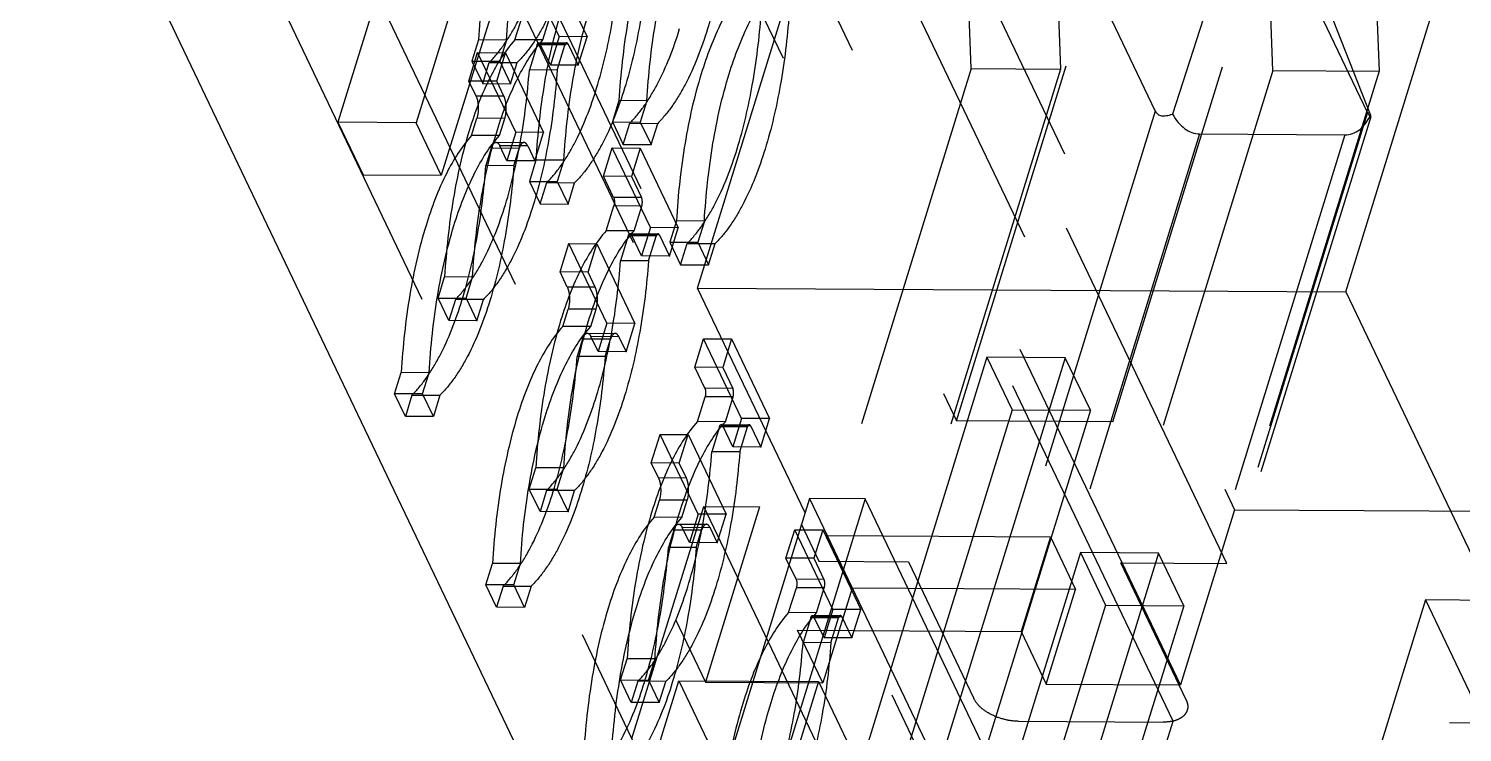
# Model space of a CAD drawing. Header units: millimetres. Extents: x 753 to 1632, y 352 to 973.
# Drawn here: x 1160.97 to 1172.82, y 795.16 to 800.98 of the extents above; entities that cross this region are included whole.
import ezdxf

# ---------------------------------------------------------------- set-up
doc = ezdxf.new("R2010")
doc.units = ezdxf.units.MM
doc.header["$LTSCALE"] = 30.734
doc.linetypes.add('HIDDEN', pattern=[0.2, 0.1, -0.1])
doc.layers.get('0').update_dxf_attribs({"linetype": 'CONTINUOUS'})
doc.layers.add('DEFAULT_2', color=8, linetype='HIDDEN')

msp = doc.modelspace()

# ---------------------------------------------------------------- linework, layer by layer
at = {"color": 3, "linetype": 'Continuous'}
msp.add_line((1179.72987, 764.2092), (1151.37699, 823.57063), dxfattribs=at)
at = {"color": 7, "linetype": 'Continuous'}
for p, q in [((1165.26808, 805.84915), (1163.5252, 800.2092)), ((1165.91468, 805.84531), (1164.1718, 800.20535)), ((1166.1225, 805.4102), (1164.37963, 799.77024)), ((1166.49836, 798.83787), (1167.3698, 801.65785)), ((1171.85595, 798.806), (1172.72739, 801.62598)), ((1163.5252, 800.2092), (1163.73302, 799.77409)), ((1164.1718, 800.20535), (1163.5252, 800.2092)), ((1164.37963, 799.77024), (1164.1718, 800.20535)), ((1163.73302, 799.77409), (1164.37963, 799.77024)), ((1167.38584, 796.97979), (1166.49836, 798.83787)), ((1166.49836, 798.83787), (1171.85595, 798.806)), ((1171.85595, 798.806), (1174.9139, 792.40367)), ((1168.89012, 798.26581), (1167.14724, 792.62585)), ((1169.53673, 798.26196), (1167.79385, 792.62201)), ((1169.53673, 798.26196), (1168.89012, 798.26581)), ((1169.74455, 797.82685), (1169.53673, 798.26196)), ((1169.74455, 797.82685), (1168.00167, 792.1869)), ((1167.42202, 797.09688), (1166.57479, 794.35524)), ((1167.88388, 797.09414), (1167.03665, 794.35249)), ((1167.88388, 797.09414), (1167.42202, 797.09688)), ((1168.275, 796.27527), (1167.88388, 797.09414)), ((1169.66203, 796.64968), (1167.91916, 791.00973)), ((1170.30864, 796.64584), (1168.56576, 791.00589)), ((1170.30864, 796.64584), (1169.66203, 796.64968)), ((1170.51646, 796.21073), (1170.30864, 796.64584)), ((1170.51646, 796.21073), (1168.77358, 790.57078))]:
    msp.add_line(p, q, dxfattribs=at)
at = {"layer": 'DEFAULT_2', "color": 8, "linetype": 'HIDDEN'}
for p, q in [((1180.11718, 765.46252), (1151.76429, 824.82395)), ((1156.75697, 819.07456), (1167.50138, 796.57937)), ((1159.92791, 818.67331), (1169.93009, 797.73208)), ((1156.69361, 818.62866), (1167.0105, 797.02856)), ((1161.0168, 807.19063), (1166.56268, 795.57941)), ((1165.4759, 805.41404), (1163.73302, 799.77409)), ((1165.88027, 803.5112), (1168.63688, 797.73978)), ((1170.87296, 796.55932), (1167.92931, 802.72234)), ((1168.20643, 802.72069), (1170.93632, 797.00521)), ((1170.91114, 801.78373), (1170.42342, 800.2771)), ((1171.46538, 801.78044), (1172.06109, 800.26736)), ((1170.42776, 795.25552), (1167.3698, 801.65785)), ((1165.35345, 800.91705), (1165.03875, 801.57593)), ((1165.26968, 801.57456), (1165.58438, 800.91568)), ((1168.63688, 797.73978), (1169.7746, 801.42141)), ((1168.76013, 800.65267), (1168.73271, 801.35513)), ((1169.47169, 801.35073), (1169.4991, 800.64828)), ((1169.74117, 801.4316), (1170.28151, 800.30032)), ((1169.93009, 797.73208), (1171.06781, 801.41372)), ((1172.03658, 800.28988), (1171.49624, 801.42116)), ((1170.4885, 795.55606), (1167.7586, 801.27154)), ((1171.25417, 800.63784), (1171.22676, 801.34029)), ((1172.1043, 801.33507), (1172.13171, 800.63262)), ((1164.98844, 800.89097), (1165.052, 801.09664)), ((1165.21937, 800.88959), (1165.28293, 801.09527)), ((1164.68669, 800.89049), (1164.63241, 800.71481)), ((1164.91762, 800.88911), (1164.68669, 800.89049)), ((1164.91762, 800.88911), (1164.86334, 800.71344)), ((1165.21937, 800.88959), (1164.98844, 800.89097)), ((1165.35345, 800.91705), (1165.28083, 800.68205)), ((1165.58438, 800.91568), (1165.35345, 800.91705)), ((1165.51176, 800.68068), (1165.58438, 800.91568)), ((1164.60717, 800.5497), (1164.67979, 800.7847)), ((1164.99449, 800.12581), (1164.67979, 800.7847)), ((1164.67979, 800.7847), (1164.91072, 800.78332)), ((1164.8381, 800.54832), (1164.91072, 800.78332)), ((1164.91072, 800.78332), (1165.22542, 800.12444)), ((1165.17075, 800.84801), (1165.1072, 800.64233)), ((1165.40168, 800.84663), (1165.17075, 800.84801)), ((1165.1859, 800.86693), (1165.41683, 800.86555)), ((1165.28083, 800.68205), (1165.1977, 800.8561)), ((1165.42863, 800.85472), (1165.1977, 800.8561)), ((1165.33813, 800.64096), (1165.40168, 800.84663)), ((1165.42863, 800.85472), (1165.51176, 800.68068)), ((1164.63241, 800.71481), (1164.72147, 800.52834)), ((1164.63241, 800.71481), (1164.86334, 800.71344)), ((1164.72147, 800.52834), (1164.77576, 800.70401)), ((1164.77576, 800.70401), (1165.00669, 800.70264)), ((1164.86334, 800.71344), (1164.9524, 800.52697)), ((1164.9524, 800.52697), (1165.00669, 800.70264)), ((1165.33813, 800.64096), (1165.1072, 800.64233)), ((1165.51176, 800.68068), (1165.28083, 800.68205)), ((1168.76013, 800.65267), (1167.32477, 796.00875)), ((1169.4991, 800.64828), (1168.24036, 796.57498)), ((1168.76013, 800.65267), (1169.4991, 800.64828)), ((1171.25417, 800.63784), (1169.99543, 796.56454)), ((1172.13171, 800.63262), (1170.87296, 796.55932)), ((1171.25417, 800.63784), (1172.13171, 800.63262)), ((1164.66655, 800.42538), (1164.60717, 800.5497)), ((1164.8381, 800.54832), (1164.60717, 800.5497)), ((1164.72147, 800.52834), (1164.9524, 800.52697)), ((1164.89748, 800.42401), (1164.8381, 800.54832)), ((1164.89748, 800.42401), (1164.66655, 800.42538)), ((1165.84793, 800.38772), (1165.79364, 800.21205)), ((1166.07886, 800.38635), (1165.84793, 800.38772)), ((1166.07886, 800.38635), (1166.02457, 800.21068)), ((1170.28151, 800.30032), (1168.7807, 795.44369)), ((1172.03658, 800.28988), (1170.53577, 795.43325)), ((1164.62948, 800.09973), (1164.67367, 800.24274)), ((1164.9046, 800.24137), (1164.67367, 800.24274)), ((1164.86041, 800.09836), (1164.9046, 800.24137)), ((1165.79364, 800.21205), (1165.88271, 800.02558)), ((1165.79364, 800.21205), (1166.02457, 800.21068)), ((1165.88271, 800.02558), (1165.93699, 800.20125)), ((1165.93699, 800.20125), (1166.16792, 800.19988)), ((1166.02457, 800.21068), (1166.11364, 800.0242)), ((1166.11364, 800.0242), (1166.16792, 800.19988)), ((1172.06182, 800.25385), (1170.54528, 795.34632)), ((1164.86041, 800.09836), (1164.62948, 800.09973)), ((1164.8318, 800.0433), (1165.06273, 800.04193)), ((1164.99449, 800.12581), (1164.92187, 799.89082)), ((1165.22542, 800.12444), (1164.99449, 800.12581)), ((1165.1528, 799.88944), (1165.22542, 800.12444)), ((1170.64769, 800.11219), (1169.14688, 795.25557)), ((1171.84853, 800.10505), (1170.34772, 795.24842)), ((1170.64769, 800.11219), (1171.84853, 800.10505)), ((1164.79243, 799.99411), (1164.74824, 799.8511)), ((1165.02336, 799.99273), (1164.79243, 799.99411)), ((1164.92187, 799.89082), (1164.86249, 800.01513)), ((1165.09342, 800.01376), (1164.86249, 800.01513)), ((1164.97917, 799.84973), (1165.02336, 799.99273)), ((1165.09342, 800.01376), (1165.1528, 799.88944)), ((1165.72023, 799.7621), (1165.79285, 799.9971)), ((1166.10755, 799.33822), (1165.79285, 799.9971)), ((1165.79285, 799.9971), (1166.02378, 799.99573)), ((1165.88271, 800.02558), (1166.11364, 800.0242)), ((1166.02378, 799.99573), (1165.95116, 799.76073)), ((1166.02378, 799.99573), (1166.33848, 799.33685)), ((1164.97917, 799.84973), (1164.74824, 799.8511)), ((1165.1528, 799.88944), (1164.92187, 799.89082)), ((1165.16172, 799.89595), (1165.10743, 799.72028)), ((1165.39265, 799.89458), (1165.16172, 799.89595)), ((1165.39265, 799.89458), (1165.33836, 799.7189)), ((1165.10743, 799.72028), (1165.1965, 799.5338)), ((1165.10743, 799.72028), (1165.33836, 799.7189)), ((1165.1965, 799.5338), (1165.25078, 799.70947)), ((1165.25078, 799.70947), (1165.48171, 799.7081)), ((1165.33836, 799.7189), (1165.42743, 799.53243)), ((1165.42743, 799.53243), (1165.48171, 799.7081)), ((1165.80336, 799.58806), (1165.72023, 799.7621)), ((1165.95116, 799.76073), (1165.72023, 799.7621)), ((1165.95116, 799.76073), (1166.03429, 799.58669)), ((1166.03429, 799.58669), (1165.80336, 799.58806)), ((1165.1965, 799.5338), (1165.42743, 799.53243)), ((1165.74254, 799.31214), (1165.8061, 799.51781)), ((1166.03703, 799.51644), (1165.8061, 799.51781)), ((1165.97347, 799.31077), (1166.03703, 799.51644)), ((1166.10755, 799.33822), (1166.03493, 799.10322)), ((1166.33848, 799.33685), (1166.10755, 799.33822)), ((1166.26586, 799.10185), (1166.33848, 799.33685)), ((1166.32295, 799.39319), (1166.26866, 799.21751)), ((1166.55388, 799.39181), (1166.32295, 799.39319)), ((1166.55388, 799.39181), (1166.49959, 799.21614)), ((1165.97347, 799.31077), (1165.74254, 799.31214)), ((1165.92485, 799.26918), (1165.86129, 799.06351)), ((1166.15578, 799.26781), (1165.92485, 799.26918)), ((1165.93999, 799.2881), (1166.17092, 799.28673)), ((1166.03493, 799.10322), (1165.9518, 799.27727)), ((1166.18273, 799.27589), (1165.9518, 799.27727)), ((1166.09222, 799.06213), (1166.15578, 799.26781)), ((1166.18273, 799.27589), (1166.26586, 799.10185)), ((1166.26866, 799.21751), (1166.35773, 799.03104)), ((1166.26866, 799.21751), (1166.49959, 799.21614)), ((1166.49959, 799.21614), (1166.58866, 799.02967)), ((1165.36127, 798.97087), (1165.43389, 799.20587)), ((1165.74859, 798.54699), (1165.43389, 799.20587)), ((1165.43389, 799.20587), (1165.66482, 799.20449)), ((1165.5922, 798.9695), (1165.66482, 799.20449)), ((1165.66482, 799.20449), (1165.97952, 798.54561)), ((1166.26586, 799.10185), (1166.03493, 799.10322)), ((1166.35773, 799.03104), (1166.41201, 799.20671)), ((1166.41201, 799.20671), (1166.64295, 799.20534)), ((1166.58866, 799.02967), (1166.64295, 799.20534)), ((1166.09222, 799.06213), (1165.86129, 799.06351)), ((1166.35773, 799.03104), (1166.58866, 799.02967)), ((1164.35275, 798.75475), (1164.40703, 798.93042)), ((1164.63797, 798.92905), (1164.40703, 798.93042)), ((1164.58368, 798.75338), (1164.63797, 798.92905)), ((1165.42065, 798.84655), (1165.36127, 798.97087)), ((1165.5922, 798.9695), (1165.36127, 798.97087)), ((1165.65158, 798.84518), (1165.5922, 798.9695)), ((1164.44181, 798.56827), (1164.35275, 798.75475)), ((1164.35275, 798.75475), (1164.58368, 798.75338)), ((1164.4961, 798.74395), (1164.44181, 798.56827)), ((1164.72703, 798.74257), (1164.4961, 798.74395)), ((1164.58368, 798.75338), (1164.67274, 798.5669)), ((1164.67274, 798.5669), (1164.72703, 798.74257)), ((1165.65158, 798.84518), (1165.42065, 798.84655)), ((1165.38358, 798.52091), (1165.42777, 798.66391)), ((1165.6587, 798.66254), (1165.42777, 798.66391)), ((1165.61451, 798.51953), (1165.6587, 798.66254)), ((1164.67274, 798.5669), (1164.44181, 798.56827)), ((1165.61451, 798.51953), (1165.38358, 798.52091)), ((1165.74859, 798.54699), (1165.67597, 798.31199)), ((1165.97952, 798.54561), (1165.74859, 798.54699)), ((1165.9069, 798.31062), (1165.97952, 798.54561)), ((1165.54653, 798.41528), (1165.50233, 798.27227)), ((1165.77746, 798.41391), (1165.54653, 798.41528)), ((1165.5859, 798.46447), (1165.81683, 798.4631)), ((1165.67597, 798.31199), (1165.61659, 798.43631)), ((1165.84752, 798.43493), (1165.61659, 798.43631)), ((1165.73327, 798.2709), (1165.77746, 798.41391)), ((1165.84752, 798.43493), (1165.9069, 798.31062)), ((1166.47432, 798.18328), (1166.54694, 798.41827)), ((1166.86165, 797.75939), (1166.54694, 798.41827)), ((1166.54694, 798.41827), (1166.77787, 798.4169)), ((1166.77787, 798.4169), (1166.70525, 798.1819)), ((1166.77787, 798.4169), (1167.09258, 797.75802)), ((1165.73327, 798.2709), (1165.50233, 798.27227)), ((1165.9069, 798.31062), (1165.67597, 798.31199)), ((1168.89012, 798.26581), (1169.09794, 797.8307)), ((1166.55745, 798.00923), (1166.47432, 798.18328)), ((1166.70525, 798.1819), (1166.47432, 798.18328)), ((1166.70525, 798.1819), (1166.78838, 798.00786)), ((1163.99379, 797.96351), (1164.04808, 798.13919)), ((1164.27901, 798.13781), (1164.04808, 798.13919)), ((1164.22472, 797.96214), (1164.27901, 798.13781)), ((1164.08286, 797.77704), (1163.99379, 797.96351)), ((1164.22472, 797.96214), (1163.99379, 797.96351)), ((1164.13714, 797.95271), (1164.08286, 797.77704)), ((1164.13714, 797.95271), (1164.36807, 797.95134)), ((1164.31379, 797.77567), (1164.22472, 797.96214)), ((1164.36807, 797.95134), (1164.31379, 797.77567)), ((1166.49664, 797.73331), (1166.56019, 797.93899)), ((1166.78838, 798.00786), (1166.55745, 798.00923)), ((1166.79112, 797.93761), (1166.56019, 797.93899)), ((1166.72757, 797.73194), (1166.79112, 797.93761)), ((1169.09794, 797.8307), (1167.35507, 792.19074)), ((1169.09794, 797.8307), (1169.74455, 797.82685)), ((1164.31379, 797.77567), (1164.08286, 797.77704)), ((1166.72757, 797.73194), (1166.49664, 797.73331)), ((1166.67895, 797.69035), (1166.61539, 797.48468)), ((1166.90988, 797.68898), (1166.67895, 797.69035)), ((1166.69409, 797.70927), (1166.92502, 797.7079)), ((1166.78903, 797.5244), (1166.7059, 797.69844)), ((1166.93683, 797.69707), (1166.7059, 797.69844)), ((1166.86165, 797.75939), (1166.78903, 797.5244)), ((1166.84632, 797.4833), (1166.90988, 797.68898)), ((1167.09258, 797.75802), (1166.86165, 797.75939)), ((1166.93683, 797.69707), (1167.01996, 797.52302)), ((1167.01996, 797.52302), (1167.09258, 797.75802)), ((1169.93009, 797.73208), (1168.63688, 797.73978)), ((1166.11537, 797.39204), (1166.18799, 797.62704)), ((1166.50269, 796.96816), (1166.18799, 797.62704)), ((1166.18799, 797.62704), (1166.41892, 797.62567)), ((1166.3463, 797.39067), (1166.41892, 797.62567)), ((1166.41892, 797.62567), (1166.73362, 796.96679)), ((1166.84632, 797.4833), (1166.61539, 797.48468)), ((1167.01996, 797.52302), (1166.78903, 797.5244)), ((1165.10685, 797.17592), (1165.16113, 797.35159)), ((1165.39206, 797.35022), (1165.16113, 797.35159)), ((1165.33778, 797.17455), (1165.39206, 797.35022)), ((1166.17474, 797.26773), (1166.11537, 797.39204)), ((1166.3463, 797.39067), (1166.11537, 797.39204)), ((1166.40567, 797.26635), (1166.3463, 797.39067)), ((1166.40567, 797.26635), (1166.17474, 797.26773)), ((1165.19591, 796.98945), (1165.10685, 797.17592)), ((1165.10685, 797.17592), (1165.33778, 797.17455)), ((1165.2502, 797.16512), (1165.19591, 796.98945)), ((1165.48113, 797.16374), (1165.2502, 797.16512)), ((1165.33778, 797.17455), (1165.42684, 796.98807)), ((1165.42684, 796.98807), (1165.48113, 797.16374)), ((1166.13768, 796.94208), (1166.18187, 797.08509)), ((1166.4128, 797.08371), (1166.18187, 797.08509)), ((1166.36861, 796.9407), (1166.4128, 797.08371)), ((1167.42202, 797.09688), (1168.90647, 793.98895)), ((1165.42684, 796.98807), (1165.19591, 796.98945)), ((1165.95558, 795.11216), (1166.54864, 797.03131)), ((1166.50269, 796.96816), (1166.43007, 796.73316)), ((1166.73362, 796.96679), (1166.50269, 796.96816)), ((1167.73323, 794.55118), (1166.54864, 797.03131)), ((1166.54864, 797.03131), (1167.0105, 797.02856)), ((1167.0105, 797.02856), (1166.56268, 795.57941)), ((1166.661, 796.73179), (1166.73362, 796.96679)), ((1169.43095, 792.69802), (1167.38584, 796.97979)), ((1170.93632, 797.00521), (1170.4885, 795.55606)), ((1170.93632, 797.00521), (1173.52274, 796.98983)), ((1166.36861, 796.9407), (1166.13768, 796.94208)), ((1166.33999, 796.88564), (1166.57092, 796.88427)), ((1166.43007, 796.73316), (1166.37069, 796.85748)), ((1166.60162, 796.85611), (1166.37069, 796.85748)), ((1166.60162, 796.85611), (1166.661, 796.73179)), ((1167.22842, 796.60445), (1167.30104, 796.83945)), ((1167.61574, 796.18057), (1167.30104, 796.83945)), ((1167.30104, 796.83945), (1167.53197, 796.83807)), ((1166.30063, 796.83645), (1166.25643, 796.69344)), ((1166.53156, 796.83508), (1166.30063, 796.83645)), ((1166.661, 796.73179), (1166.43007, 796.73316)), ((1166.48736, 796.69207), (1166.53156, 796.83508)), ((1167.53197, 796.83807), (1167.45935, 796.60308)), ((1167.53197, 796.83807), (1167.84667, 796.17919)), ((1167.77465, 796.35696), (1167.56683, 796.79207)), ((1167.56683, 796.79207), (1169.41428, 796.78109)), ((1169.41428, 796.78109), (1169.17221, 795.99776)), ((1169.41428, 796.78109), (1169.6221, 796.34598)), ((1166.48736, 796.69207), (1166.25643, 796.69344)), ((1167.31155, 796.43041), (1167.22842, 796.60445)), ((1167.45935, 796.60308), (1167.22842, 796.60445)), ((1167.45935, 796.60308), (1167.54248, 796.42903)), ((1169.66203, 796.64968), (1169.86986, 796.21457)), ((1164.74789, 796.38469), (1164.80217, 796.56036)), ((1165.0331, 796.55899), (1164.80217, 796.56036)), ((1164.97882, 796.38331), (1165.0331, 796.55899)), ((1167.50138, 796.57937), (1168.24036, 796.57498)), ((1168.24036, 796.57498), (1168.7807, 795.44369)), ((1170.53577, 795.43325), (1169.99543, 796.56454)), ((1169.99543, 796.56454), (1170.87296, 796.55932)), ((1164.83695, 796.19821), (1164.74789, 796.38469)), ((1164.97882, 796.38331), (1164.74789, 796.38469)), ((1164.89124, 796.37388), (1164.83695, 796.19821)), ((1164.89124, 796.37388), (1165.12217, 796.37251)), ((1165.06788, 796.19684), (1164.97882, 796.38331)), ((1165.12217, 796.37251), (1165.06788, 796.19684)), ((1167.54248, 796.42903), (1167.31155, 796.43041)), ((1167.25073, 796.15448), (1167.31429, 796.36016)), ((1167.54522, 796.35879), (1167.31429, 796.36016)), ((1167.48166, 796.15311), (1167.54522, 796.35879)), ((1167.77465, 796.35696), (1167.53259, 795.57364)), ((1169.6221, 796.34598), (1167.77465, 796.35696)), ((1168.87614, 795.01668), (1168.275, 796.27527)), ((1169.38003, 795.56265), (1169.6221, 796.34598)), ((1172.51355, 796.25824), (1171.9689, 794.49576)), ((1172.51355, 796.25824), (1172.98857, 795.26371)), ((1173.87604, 796.25014), (1172.51355, 796.25824)), ((1165.06788, 796.19684), (1164.83695, 796.19821)), ((1167.48166, 796.15311), (1167.25073, 796.15448)), ((1167.44819, 796.13044), (1167.67912, 796.12907)), ((1167.61574, 796.18057), (1167.54312, 795.94557)), ((1167.84667, 796.17919), (1167.61574, 796.18057)), ((1167.77405, 795.94419), (1167.84667, 796.17919)), ((1169.86986, 796.21457), (1168.12698, 790.57462)), ((1169.86986, 796.21457), (1170.51646, 796.21073)), ((1167.43305, 796.11153), (1167.36949, 795.90585)), ((1167.66398, 796.11015), (1167.43305, 796.11153)), ((1167.54312, 795.94557), (1167.46, 796.11961)), ((1167.69093, 796.11824), (1167.46, 796.11961)), ((1167.60042, 795.90448), (1167.66398, 796.11015)), ((1167.69093, 796.11824), (1167.77405, 795.94419)), ((1167.53259, 795.57364), (1167.32477, 796.00875)), ((1167.32477, 796.00875), (1169.17221, 795.99776)), ((1167.60042, 795.90448), (1167.36949, 795.90585)), ((1167.77405, 795.94419), (1167.54312, 795.94557)), ((1169.17221, 795.99776), (1169.38003, 795.56265)), ((1165.86094, 795.59709), (1165.91523, 795.77277)), ((1166.14616, 795.77139), (1165.91523, 795.77277)), ((1166.09187, 795.59572), (1166.14616, 795.77139)), ((1165.95001, 795.41062), (1165.86094, 795.59709)), ((1165.86094, 795.59709), (1166.09187, 795.59572)), ((1166.0043, 795.58629), (1165.95001, 795.41062)), ((1166.23523, 795.58492), (1166.0043, 795.58629)), ((1166.09187, 795.59572), (1166.18094, 795.40924)), ((1166.10106, 794.80758), (1166.34312, 795.59091)), ((1166.18094, 795.40924), (1166.23523, 795.58492)), ((1166.34312, 795.59091), (1167.23379, 793.72615)), ((1166.34312, 795.59091), (1167.49777, 795.58404)), ((1166.56268, 795.57941), (1167.53259, 795.57364)), ((1167.49777, 795.58404), (1167.25571, 794.80071)), ((1167.49777, 795.58404), (1168.38844, 793.71928)), ((1169.38003, 795.56265), (1170.4885, 795.55606)), ((1166.18094, 795.40924), (1165.95001, 795.41062)), ((1169.14688, 795.25557), (1170.34772, 795.24842)), ((1169.55632, 792.43554), (1170.42776, 795.25552)), ((1175.78534, 795.22365), (1170.42776, 795.25552))]:
    msp.add_line(p, q, dxfattribs=at)
for centre, major_axis, ratio, start_param, end_param in [((1170.69269, 800.73251), (0.39518, 0.4536), 0.31821839, -3.27847843, -2.61551753), ((1170.63247, 800.53765), (-0.0282, 0.42507), 0.64954003, -4.09637352, -3.18853809), ((1171.89353, 800.72537), (-0.16697, 0.47367), 0.04802013, -3.56309326, -2.90013237), ((1171.83331, 800.53051), (-0.0282, 0.42507), 0.64954003, -3.18853809, -2.28070266)]:
    msp.add_ellipse(centre, major_axis=major_axis, ratio=ratio, start_param=start_param, end_param=end_param, dxfattribs=at)
for points, start_tangent, end_tangent in [([(1164.89159, 802.10736), (1164.75793, 801.53386), (1164.68669, 800.89049)], (-0.29524737, -0.95542084), (-0.05710629, -0.9983681)), ([(1164.91762, 800.88911), (1164.98886, 801.53249), (1165.12253, 802.10599)], (0.05710629, 0.9983681), (0.29524737, 0.95542084)), ([(1166.77902, 802.09826), (1166.70627, 801.50866), (1166.58065, 800.98164)], (-0.072938, -0.99733648), (-0.29524737, -0.95542084)), ([(1165.66351, 800.49124), (1165.78913, 801.01826), (1165.86188, 801.60786)], (0.29524737, 0.95542084), (0.072938, 0.99733648)), ([(1166.05283, 801.6046), (1165.91916, 801.0311), (1165.84793, 800.38772)], (-0.29524737, -0.95542084), (-0.05710629, -0.9983681)), ([(1166.09281, 801.60649), (1166.02006, 801.01689), (1165.89444, 800.48986)], (-0.072938, -0.99733648), (-0.29524737, -0.95542084)), ([(1166.07886, 800.38635), (1166.15009, 801.02973), (1166.28376, 801.60322)], (0.05710629, 0.9983681), (0.29524737, 0.95542084)), ([(1164.77576, 800.70401), (1164.89282, 800.84386), (1165.00192, 801.02302), (1165.18848, 801.48577)], (0.71026715, 0.70393222), (0.29524737, 0.95542084)), ([(1165.41941, 801.4844), (1165.23285, 801.02165), (1165.12375, 800.84249), (1165.00669, 800.70264)], (-0.29524737, -0.95542084), (-0.71026715, -0.70393222)), ([(1166.90435, 801.35373), (1166.69869, 801.04241), (1166.52785, 800.61006)], (-0.66828764, -0.74390297), (-0.29524737, -0.95542084)), ([(1166.75878, 800.60869), (1166.92962, 801.04104), (1167.13528, 801.35236)], (0.29524737, 0.95542084), (0.66828764, 0.74390297)), ([(1165.36662, 801.11282), (1165.23295, 800.53933), (1165.16172, 799.89595)], (-0.29524737, -0.95542084), (-0.05710629, -0.9983681)), ([(1165.39265, 799.89458), (1165.46388, 800.53795), (1165.59755, 801.11145)], (0.05710629, 0.9983681), (0.29524737, 0.95542084)), ([(1166.82474, 799.98847), (1166.95036, 800.5155), (1167.02311, 801.1051)], (0.29524737, 0.95542084), (0.072938, 0.99733648)), ([(1167.25404, 801.10373), (1167.18129, 800.51413), (1167.05567, 799.9871)], (-0.072938, -0.99733648), (-0.29524737, -0.95542084)), ([(1164.98844, 800.89097), (1164.78278, 800.57964), (1164.61194, 800.14729)], (-0.66828764, -0.74390297), (-0.29524737, -0.95542084)), ([(1164.84287, 800.14592), (1165.01371, 800.57827), (1165.21937, 800.88959)], (0.29524737, 0.95542084), (0.66828764, 0.74390297)), ([(1165.93699, 800.20125), (1166.05405, 800.3411), (1166.16316, 800.52026), (1166.34972, 800.98301)], (0.71026715, 0.70393222), (0.29524737, 0.95542084)), ([(1166.58065, 800.98164), (1166.39409, 800.51889), (1166.28498, 800.33972), (1166.16792, 800.19988)], (-0.29524737, -0.95542084), (-0.71026715, -0.70393222)), ([(1165.17075, 800.84801), (1165.17384, 800.85595), (1165.18593, 800.86693)], (0.29524737, 0.95542084), (0.9999345, -0.0114455)), ([(1165.18593, 800.86693), (1165.18911, 800.86619), (1165.1977, 800.8561)], (0.9999345, -0.0114455), (0.43099323, -0.90235516)), ([(1165.41686, 800.86556), (1165.41257, 800.86433), (1165.40168, 800.84663)], (-0.99993413, 0.01147738), (-0.29524737, -0.95542084)), ([(1165.42863, 800.85472), (1165.42602, 800.85929), (1165.41686, 800.86556)], (-0.43099323, 0.90235516), (-0.99993413, 0.01147738)), ([(1164.90883, 799.52571), (1165.03445, 800.05273), (1165.1072, 800.64233)], (0.29524737, 0.95542084), (0.072938, 0.99733648)), ([(1165.33813, 800.64096), (1165.26538, 800.05136), (1165.13976, 799.52433)], (-0.072938, -0.99733648), (-0.29524737, -0.95542084)), ([(1166.52785, 800.61006), (1166.39419, 800.03656), (1166.32295, 799.39319)], (-0.29524737, -0.95542084), (-0.05710629, -0.9983681)), ([(1166.55388, 799.39181), (1166.62512, 800.03519), (1166.75878, 800.60869)], (0.05710629, 0.9983681), (0.29524737, 0.95542084)), ([(1164.66655, 800.42538), (1164.67892, 800.3867), (1164.68462, 800.33842), (1164.67367, 800.24274)], (0.43099323, -0.90235516), (-0.29524737, -0.95542084)), ([(1164.9046, 800.24137), (1164.91555, 800.33704), (1164.90985, 800.38533), (1164.89748, 800.42401)], (0.29524737, 0.95542084), (-0.43099323, 0.90235516)), ([(1165.25078, 799.70947), (1165.36784, 799.84932), (1165.47695, 800.02849), (1165.66351, 800.49124)], (0.71026715, 0.70393222), (0.29524737, 0.95542084)), ([(1165.89444, 800.48986), (1165.70788, 800.02711), (1165.59877, 799.84795), (1165.48171, 799.7081)], (-0.29524737, -0.95542084), (-0.71026715, -0.70393222)), ([(1164.62948, 800.09973), (1164.42382, 799.78841), (1164.25298, 799.35606)], (-0.66828764, -0.74390297), (-0.29524737, -0.95542084)), ([(1164.61194, 800.14729), (1164.47827, 799.5738), (1164.40703, 798.93042)], (-0.29524737, -0.95542084), (-0.05710629, -0.9983681)), ([(1164.48391, 799.35469), (1164.65475, 799.78704), (1164.86041, 800.09836)], (0.29524737, 0.95542084), (0.66828764, 0.74390297)), ([(1164.63797, 798.92905), (1164.7092, 799.57242), (1164.84287, 800.14592)], (0.05710629, 0.9983681), (0.29524737, 0.95542084)), ([(1164.79243, 799.99411), (1164.81, 800.0304), (1164.83175, 800.04329)], (0.29524737, 0.95542084), (0.99999288, -0.00377348)), ([(1164.83175, 800.04329), (1164.84003, 800.04145), (1164.86249, 800.01513)], (0.99999288, -0.00377348), (0.43099323, -0.90235516)), ([(1165.06268, 800.04192), (1165.04093, 800.02903), (1165.02336, 799.99273)], (-0.99999288, 0.00377348), (-0.29524737, -0.95542084)), ([(1165.09342, 800.01376), (1165.08657, 800.02576), (1165.06268, 800.04192)], (-0.43099323, 0.90235516), (-0.99999288, 0.00377348)), ([(1166.41201, 799.20671), (1166.52908, 799.34656), (1166.63818, 799.52572), (1166.82474, 799.98847)], (0.71026715, 0.70393222), (0.29524737, 0.95542084)), ([(1167.05567, 799.9871), (1166.86911, 799.52435), (1166.76001, 799.34519), (1166.64295, 799.20534)], (-0.29524737, -0.95542084), (-0.71026715, -0.70393222)), ([(1164.54987, 798.73447), (1164.67549, 799.2615), (1164.74824, 799.8511)], (0.29524737, 0.95542084), (0.072938, 0.99733648)), ([(1164.97917, 799.84973), (1164.90642, 799.26013), (1164.7808, 798.7331)], (-0.072938, -0.99733648), (-0.29524737, -0.95542084)), ([(1165.80336, 799.58806), (1165.81031, 799.55461), (1165.8061, 799.51781)], (0.43099323, -0.90235516), (-0.29524737, -0.95542084)), ([(1166.03703, 799.51644), (1166.04124, 799.55324), (1166.03429, 799.58669)], (0.29524737, 0.95542084), (-0.43099323, 0.90235516)), ([(1164.4961, 798.74395), (1164.61316, 798.88379), (1164.72227, 799.06296), (1164.90883, 799.52571)], (0.71026715, 0.70393222), (0.29524737, 0.95542084)), ([(1165.13976, 799.52433), (1164.9532, 799.06158), (1164.84409, 798.88242), (1164.72703, 798.74257)], (-0.29524737, -0.95542084), (-0.71026715, -0.70393222)), ([(1164.25298, 799.35606), (1164.11931, 798.78256), (1164.04808, 798.13919)], (-0.29524737, -0.95542084), (-0.05710629, -0.9983681)), ([(1164.27901, 798.13781), (1164.35024, 798.78119), (1164.48391, 799.35469)], (0.05710629, 0.9983681), (0.29524737, 0.95542084)), ([(1165.74254, 799.31214), (1165.53688, 799.00082), (1165.36603, 798.56847)], (-0.66828764, -0.74390297), (-0.29524737, -0.95542084)), ([(1165.59696, 798.56709), (1165.76781, 798.99944), (1165.97347, 799.31077)], (0.29524737, 0.95542084), (0.66828764, 0.74390297)), ([(1165.92485, 799.26918), (1165.92793, 799.27712), (1165.94003, 799.2881)], (0.29524737, 0.95542084), (0.9999345, -0.0114455)), ([(1165.94003, 799.2881), (1165.9432, 799.28737), (1165.9518, 799.27727)], (0.9999345, -0.0114455), (0.43099323, -0.90235516)), ([(1166.17096, 799.28673), (1166.16666, 799.28551), (1166.15578, 799.26781)], (-0.99993413, 0.01147738), (-0.29524737, -0.95542084)), ([(1166.18273, 799.27589), (1166.18011, 799.28047), (1166.17096, 799.28673)], (-0.43099323, 0.90235516), (-0.99993413, 0.01147738)), ([(1165.66292, 797.94688), (1165.78855, 798.47391), (1165.86129, 799.06351)], (0.29524737, 0.95542084), (0.072938, 0.99733648)), ([(1166.09222, 799.06213), (1166.01948, 798.47253), (1165.89385, 797.94551)], (-0.072938, -0.99733648), (-0.29524737, -0.95542084)), ([(1165.42065, 798.84655), (1165.43302, 798.80787), (1165.43872, 798.75959), (1165.42777, 798.66391)], (0.43099323, -0.90235516), (-0.29524737, -0.95542084)), ([(1165.6587, 798.66254), (1165.66965, 798.75821), (1165.66395, 798.8065), (1165.65158, 798.84518)], (0.29524737, 0.95542084), (-0.43099323, 0.90235516)), ([(1164.13714, 797.95271), (1164.2542, 798.09256), (1164.36331, 798.27172), (1164.54987, 798.73447)], (0.71026715, 0.70393222), (0.29524737, 0.95542084)), ([(1164.7808, 798.7331), (1164.59424, 798.27035), (1164.48513, 798.09119), (1164.36807, 797.95134)], (-0.29524737, -0.95542084), (-0.71026715, -0.70393222)), ([(1165.38358, 798.52091), (1165.17792, 798.20958), (1165.00707, 797.77723)], (-0.66828764, -0.74390297), (-0.29524737, -0.95542084)), ([(1165.36603, 798.56847), (1165.23237, 797.99497), (1165.16113, 797.35159)], (-0.29524737, -0.95542084), (-0.05710629, -0.9983681)), ([(1165.23801, 797.77586), (1165.40885, 798.20821), (1165.61451, 798.51953)], (0.29524737, 0.95542084), (0.66828764, 0.74390297)), ([(1165.39206, 797.35022), (1165.4633, 797.9936), (1165.59696, 798.56709)], (0.05710629, 0.9983681), (0.29524737, 0.95542084)), ([(1165.54653, 798.41528), (1165.56409, 798.45157), (1165.58585, 798.46447)], (0.29524737, 0.95542084), (0.99999288, -0.00377348)), ([(1165.58585, 798.46447), (1165.59413, 798.46263), (1165.61659, 798.43631)], (0.99999288, -0.00377348), (0.43099323, -0.90235516)), ([(1165.81678, 798.46309), (1165.79502, 798.4502), (1165.77746, 798.41391)], (-0.99999288, 0.00377348), (-0.29524737, -0.95542084)), ([(1165.84752, 798.43493), (1165.84067, 798.44693), (1165.81678, 798.46309)], (-0.43099323, 0.90235516), (-0.99999288, 0.00377348)), ([(1165.30396, 797.15565), (1165.42959, 797.68267), (1165.50233, 798.27227)], (0.29524737, 0.95542084), (0.072938, 0.99733648)), ([(1165.73327, 798.2709), (1165.66052, 797.6813), (1165.53489, 797.15427)], (-0.072938, -0.99733648), (-0.29524737, -0.95542084)), ([(1165.2502, 797.16512), (1165.36726, 797.30497), (1165.47636, 797.48413), (1165.66292, 797.94688)], (0.71026715, 0.70393222), (0.29524737, 0.95542084)), ([(1165.89385, 797.94551), (1165.70729, 797.48276), (1165.59819, 797.30359), (1165.48113, 797.16374)], (-0.29524737, -0.95542084), (-0.71026715, -0.70393222)), ([(1166.55745, 798.00923), (1166.56441, 797.97579), (1166.56019, 797.93899)], (0.43099323, -0.90235516), (-0.29524737, -0.95542084)), ([(1166.79112, 797.93761), (1166.79534, 797.97441), (1166.78838, 798.00786)], (0.29524737, 0.95542084), (-0.43099323, 0.90235516)), ([(1165.00707, 797.77723), (1164.87341, 797.20374), (1164.80217, 796.56036)], (-0.29524737, -0.95542084), (-0.05710629, -0.9983681)), ([(1165.0331, 796.55899), (1165.10434, 797.20236), (1165.23801, 797.77586)], (0.05710629, 0.9983681), (0.29524737, 0.95542084)), ([(1166.49664, 797.73331), (1166.29098, 797.42199), (1166.12013, 796.98964)], (-0.66828764, -0.74390297), (-0.29524737, -0.95542084)), ([(1166.35106, 796.98827), (1166.52191, 797.42062), (1166.72757, 797.73194)], (0.29524737, 0.95542084), (0.66828764, 0.74390297)), ([(1166.67895, 797.69035), (1166.68203, 797.69829), (1166.69413, 797.70928)], (0.29524737, 0.95542084), (0.9999345, -0.0114455)), ([(1166.69413, 797.70928), (1166.6973, 797.70854), (1166.7059, 797.69844)], (0.9999345, -0.0114455), (0.43099323, -0.90235516)), ([(1166.92506, 797.7079), (1166.92076, 797.70668), (1166.90988, 797.68898)], (-0.99993413, 0.01147738), (-0.29524737, -0.95542084)), ([(1166.93683, 797.69707), (1166.93421, 797.70164), (1166.92506, 797.7079)], (-0.43099323, 0.90235516), (-0.99993413, 0.01147738)), ([(1166.41702, 796.36805), (1166.54265, 796.89508), (1166.61539, 797.48468)], (0.29524737, 0.95542084), (0.072938, 0.99733648)), ([(1166.84632, 797.4833), (1166.77358, 796.89371), (1166.64795, 796.36668)], (-0.072938, -0.99733648), (-0.29524737, -0.95542084)), ([(1166.17474, 797.26773), (1166.18712, 797.22905), (1166.19282, 797.18076), (1166.18187, 797.08509)], (0.43099323, -0.90235516), (-0.29524737, -0.95542084)), ([(1166.4128, 797.08371), (1166.42375, 797.17939), (1166.41805, 797.22767), (1166.40567, 797.26635)], (0.29524737, 0.95542084), (-0.43099323, 0.90235516)), ([(1164.89124, 796.37388), (1165.0083, 796.51373), (1165.1174, 796.6929), (1165.30396, 797.15565)], (0.71026715, 0.70393222), (0.29524737, 0.95542084)), ([(1165.53489, 797.15427), (1165.34833, 796.69152), (1165.23923, 796.51236), (1165.12217, 796.37251)], (-0.29524737, -0.95542084), (-0.71026715, -0.70393222)), ([(1166.12013, 796.98964), (1165.98647, 796.41614), (1165.91523, 795.77277)], (-0.29524737, -0.95542084), (-0.05710629, -0.9983681)), ([(1166.14616, 795.77139), (1166.2174, 796.41477), (1166.35106, 796.98827)], (0.05710629, 0.9983681), (0.29524737, 0.95542084)), ([(1166.13768, 796.94208), (1165.93202, 796.63075), (1165.76117, 796.1984)], (-0.66828764, -0.74390297), (-0.29524737, -0.95542084)), ([(1165.9921, 796.19703), (1166.16295, 796.62938), (1166.36861, 796.9407)], (0.29524737, 0.95542084), (0.66828764, 0.74390297)), ([(1166.30063, 796.83645), (1166.31819, 796.87275), (1166.33994, 796.88564)], (0.29524737, 0.95542084), (0.99999288, -0.00377348)), ([(1166.33994, 796.88564), (1166.34823, 796.8838), (1166.37069, 796.85748)], (0.99999288, -0.00377348), (0.43099323, -0.90235516)), ([(1166.57088, 796.88426), (1166.54912, 796.87137), (1166.53156, 796.83508)], (-0.99999288, 0.00377348), (-0.29524737, -0.95542084)), ([(1166.60162, 796.85611), (1166.59477, 796.8681), (1166.57088, 796.88426)], (-0.43099323, 0.90235516), (-0.99999288, 0.00377348)), ([(1166.05806, 795.57682), (1166.18369, 796.10385), (1166.25643, 796.69344)], (0.29524737, 0.95542084), (0.072938, 0.99733648)), ([(1166.48736, 796.69207), (1166.41462, 796.10247), (1166.28899, 795.57545)], (-0.072938, -0.99733648), (-0.29524737, -0.95542084)), ([(1166.0043, 795.58629), (1166.12136, 795.72614), (1166.23046, 795.9053), (1166.41702, 796.36805)], (0.71026715, 0.70393222), (0.29524737, 0.95542084)), ([(1166.64795, 796.36668), (1166.46139, 795.90393), (1166.35229, 795.72477), (1166.23523, 795.58492)], (-0.29524737, -0.95542084), (-0.71026715, -0.70393222)), ([(1167.31155, 796.43041), (1167.3185, 796.39696), (1167.31429, 796.36016)], (0.43099323, -0.90235516), (-0.29524737, -0.95542084)), ([(1167.54522, 796.35879), (1167.54943, 796.39558), (1167.54248, 796.42903)], (0.29524737, 0.95542084), (-0.43099323, 0.90235516)), ([(1165.76117, 796.1984), (1165.62751, 795.62491), (1165.55627, 794.98153)], (-0.29524737, -0.95542084), (-0.05710629, -0.9983681)), ([(1165.7872, 794.98016), (1165.85844, 795.62354), (1165.9921, 796.19703)], (0.05710629, 0.9983681), (0.29524737, 0.95542084)), ([(1167.25073, 796.15448), (1167.04507, 795.84316), (1166.87423, 795.41081)], (-0.66828764, -0.74390297), (-0.29524737, -0.95542084)), ([(1167.10516, 795.40944), (1167.276, 795.84179), (1167.48166, 796.15311)], (0.29524737, 0.95542084), (0.66828764, 0.74390297)), ([(1167.43305, 796.11153), (1167.43613, 796.11947), (1167.44823, 796.13045)], (0.29524737, 0.95542084), (0.9999345, -0.0114455)), ([(1167.44823, 796.13045), (1167.4514, 796.12971), (1167.46, 796.11961)], (0.9999345, -0.0114455), (0.43099323, -0.90235516)), ([(1167.67916, 796.12908), (1167.67486, 796.12785), (1167.66398, 796.11015)], (-0.99993413, 0.01147738), (-0.29524737, -0.95542084)), ([(1167.69093, 796.11824), (1167.68831, 796.12281), (1167.67916, 796.12908)], (-0.43099323, 0.90235516), (-0.99993413, 0.01147738)), ([(1167.17112, 794.78923), (1167.29674, 795.31625), (1167.36949, 795.90585)], (0.29524737, 0.95542084), (0.072938, 0.99733648)), ([(1167.60042, 795.90448), (1167.52767, 795.31488), (1167.40205, 794.78785)], (-0.072938, -0.99733648), (-0.29524737, -0.95542084)), ([(1165.64534, 794.79506), (1165.7624, 794.9349), (1165.8715, 795.11407), (1166.05806, 795.57682)], (0.71026715, 0.70393222), (0.29524737, 0.95542084)), ([(1166.28899, 795.57545), (1166.10243, 795.1127), (1165.99333, 794.93353), (1165.87627, 794.79368)], (-0.29524737, -0.95542084), (-0.71026715, -0.70393222)), ([(1169.14688, 795.25557), (1169.03404, 795.27039), (1168.92485, 795.31136), (1168.83588, 795.37219), (1168.7807, 795.44369)], (-0.99998231, 0.00594787), (-0.43099323, 0.90235516)), ([(1170.53577, 795.43325), (1170.54904, 795.38842), (1170.54526, 795.34629)], (0.43099323, -0.90235516), (-0.29566178, -0.95529268)), ([(1166.87423, 795.41081), (1166.74057, 794.83732), (1166.66933, 794.19394)], (-0.29524737, -0.95542084), (-0.05710629, -0.9983681)), ([(1166.90026, 794.19256), (1166.9715, 794.83594), (1167.10516, 795.40944)], (0.05710629, 0.9983681), (0.29524737, 0.95542084)), ([(1170.54526, 795.34629), (1170.52119, 795.30559), (1170.47796, 795.27433), (1170.41866, 795.2548), (1170.34772, 795.24842)], (-0.29566178, -0.95529268), (-0.99998231, 0.00594787))]:
    msp.add_spline(points, degree=3, dxfattribs=dict(at, start_tangent=start_tangent, end_tangent=end_tangent))

doc.saveas('drawing.dxf')
